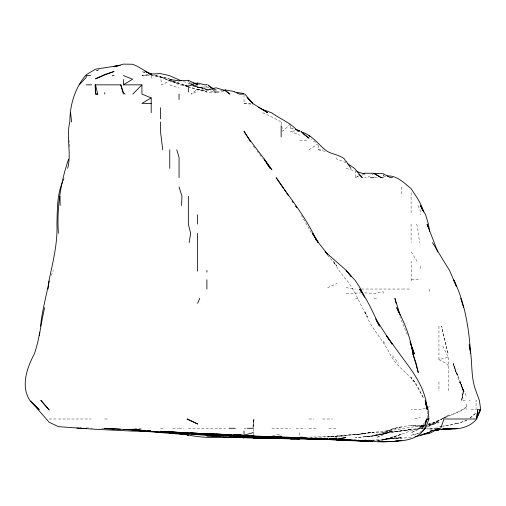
<?xml version="1.0" encoding="UTF-8"?>
<svg xmlns="http://www.w3.org/2000/svg" width="506" height="506" viewBox="0 0 506 506"><rect width="100%" height="100%" fill="white"/><g stroke="black" fill="none" stroke-linecap="round" stroke-linejoin="round"><path stroke-width="0.38" stroke-dasharray="2.53 1.9" d="M427.203 418.222L427.247 411.258M69.638 146.721L69.758 140.535M253.07 427.507L253.31 418.993L253.31 427.545M253.07 427.545L253.31 419.512L254.056 418.993L253.373 427.507M463.812 391.151L459.701 381.866L463.547 391.151L460.22 381.866L463.344 391.151L461.75 400.429L463.211 391.151L460.22 381.866L463.635 391.151L461.636 400.429L463.344 391.151L460.384 381.866L452.965 363.302L459.581 381.866L466.798 397.046M63.225 180.515L64.287 177.663L63.142 180.515M51.258 275.479L53.358 270.482M411.1 280.76L411.517 279.767L411.1 261.204M424.306 424.3L422.257 428.278L424.477 424.3M424.61 422.674L420.385 428.19L411.1 432.813L420.385 428.278C405.331 431.403 391.758 439.663 376.293 440.871L383.257 439.885L373.972 440.77M290.438 124.052L282.677 131.25L281.791 126.026M470.283 417.975L476.076 412.877L470.087 417.975M213.083 91.371L197.612 89.239L190.983 94.122L197.612 91.295M309.002 149.814L317.667 144.083M373.972 173.583L367.198 177.663L364.693 177.663M438.949 420.619L429.664 424.528C441.877 418.304 455.514 414.452 466.798 406.716C459.859 413.181 449.897 414.161 441.978 418.993L448.234 415.35L438.949 420.663L429.664 424.18L438.949 420.6L441.896 418.993M346.129 168.378L355.408 171.148L355.408 177.48L358.982 175.841M424.667 425.837C414.787 430.846 403.2 430.132 392.536 432.181L411.1 429.341L401.821 430.973L364.693 433.225L373.972 432.282L364.693 433.313L392.536 430.239L424.667 425.148L420.385 426.286L424.667 425.242M428.24 424.205L429.664 423.554L428.24 424.23M327.565 287.724L336.851 283.537M99.081 69.594L95.514 71.08L99.796 69.651M424.249 425.856C410.183 424.895 395.705 426.033 383.257 433.256L392.536 429.208L395.945 428.278L401.821 427.589C388.545 427.096 378.343 437.646 364.693 436.779L373.972 435.717L383.257 433.693L373.972 435.938L355.408 437.557C367.982 436.615 380.955 435.868 392.536 430.429M424.667 425.438L420.385 427.064L424.667 425.514M355.408 177.48L358.982 176.183M361.834 175.139L363.264 174.621M431.093 431.352L433.237 430.568L429.664 431.39L433.534 430.574M466.798 420.328L457.513 423.535L466.798 420.404M425.382 408.114L420.385 409.715L411.1 409.715M428.24 407.197L429.664 406.742M414.705 418.993L420.385 417.33M419.67 432.946L411.1 435.343L420.385 432.908L420.385 431.498M193.893 84.04L190.914 84.844L193.893 84.205M423.952 427.165C410.562 430.296 396.729 430.941 383.257 433.75L392.536 431.757L383.257 433.99L373.972 435.261L383.257 433.99M427.526 426.267L429.664 425.723L438.949 421.334L429.664 425.597L438.949 422.63L429.664 425.11L427.349 425.274M438.949 326.174L438.949 359.621L448.234 357.293L442.219 344.738M428.24 424.37L429.664 424.022L428.24 424.344M272.589 435.83L281.153 433.832M216.954 92.484L225.461 90.738M433.534 430.498L429.664 431.257L431.985 430.916M216.182 91.7L222.368 90.523M210.768 88.847L206.897 89.568L191.692 84.844L197.612 87.342L206.897 89.227L211.54 89.619M148.113 74.42L141.92 75.558L150.434 74.837M355.408 434.515L364.693 433.515L355.408 434.698L336.851 435.856L364.693 433.699L346.129 435.299M411.1 437.317L401.821 438.253L392.536 438.297L401.821 437.854L383.257 439.657L392.536 437.557L401.821 434.148L383.257 439.84L392.536 437.608L383.257 439.657L392.536 438.228L401.821 437.779C389.342 437.298 377.147 440.985 364.693 440.112L373.972 440.258L364.693 440.011M424.249 425.489L420.385 425.761L424.249 425.888M211.54 89.258L206.897 89.575L197.612 86.95L206.897 89.227L210.768 89.113M295.08 130.94L290.438 131.25L299.716 135.235M189.105 85.577L196.84 85.116M346.129 293.461L360.822 292.898M429.664 428.993L433.534 428.879L426.571 428.917L433.534 428.873M310.551 437.696L346.129 435.792L327.565 436.944L336.851 436.406L309.002 437.114M141.996 75.558C155.114 74.18 167.378 79.448 179.048 84.711L188.333 86.286C176.467 83.692 165.424 78.506 154.02 74.61M197.612 84.844L202.077 84.844M244.025 94.881L244.025 103.407L250.767 103.407M299.716 140.535L307.945 140.535M318.28 145.209L318.28 149.814L322.891 149.814M374.725 177.663L379.222 177.663M411.517 279.767L420.385 279.767M361.588 289.046L401.821 289.046M402.333 289.046L411.1 289.046M355.408 298.331L357.919 298.331M373.972 298.331L378.096 298.331M462.845 400.429L465.254 400.429M469.024 400.429L470.15 400.429M471.2 409.715L476.076 409.715L476.076 400.429L476.076 401.656M49.101 418.993L56.476 418.993M58.386 418.993L91.029 418.993M104.793 418.993L108.221 418.993M309.002 418.993L313.979 418.993M322.594 418.993L332.499 418.993M134.375 428.278L141.92 428.278M160.484 428.278L164.064 428.278M172.85 428.278L178.441 428.278M179.048 428.278L184.07 428.278M188.333 428.278L225.461 428.278M234.746 428.278L235.922 428.278M244.025 428.278L246.321 428.278M271.874 428.278L290.438 428.278M296.073 428.278L305.422 428.278M309.002 428.278L316.32 428.278M328.837 428.278L336.851 428.278M421.011 428.278L423.155 428.278M104.021 428.74L99.378 428.519M383.257 174.45L383.257 175.911L385.578 175.955M423.478 428.841L420.385 428.772L422.706 428.829M196.84 85.046L188.333 84.844L197.612 87.367L206.897 86.912L209.041 87.627M353.865 439.328L358.501 439.619M303.587 437.07L299.716 436.918L301.241 437.045M86.235 427.899L92.389 428.202M216.182 92.642L206.897 92.136L189.048 86.868M191.426 83.003L188.333 82.801L192.615 83.743M80.043 427.456L81.592 427.57M364.693 292.835L373.972 293.682L383.257 291.741L383.257 294.454M244.025 103.407L253.31 104.381M346.129 287.667L355.408 289.046M188.333 85.628L169.769 80.764L161.762 84.844L160.484 77.228M151.205 74.774L168.998 78.601M154.438 75.558L169.769 78.753M318.28 149.814L326.851 151.705M197.612 89.239L206.897 91.39L197.612 89.859L189.048 87.203M144.779 72.314L141.92 71.65L144.779 72.428M383.257 175.911L386.11 176.613M290.438 125.627L290.438 127.993L293.29 128.802M188.333 86.665L182.622 84.844L188.333 86.981M183.336 81.491L188.333 83.193L197.612 87.342L206.897 86.912L209.041 87.664M169.769 84.844L179.048 88.025M346.129 162.717L336.851 159.099L336.851 156.24M173.337 80.916L179.048 83.224L169.769 80.89L160.484 76.925M290.438 127.993L293.803 129.473M262.589 112.686L271.874 116.905L281.153 121.971M438.949 359.621L446.033 363.302L448.234 365.547M315.655 142.281L312.366 140.535L311.525 139.226M327.565 255.119L336.851 265.966L333.163 261.204L338.944 270.482L346.306 279.767C355.484 290.899 359.975 304.745 367.451 316.895L364.693 311.082C369.747 327.23 382.726 338.957 389.936 354.023C397.147 368.678 413.623 375.876 419.885 391.151L423.731 398.342M392.536 355.826L398.45 363.302M414.503 381.866L411.1 377.406L414.458 381.866L423.819 398.494M253.31 146.051L256.137 149.814M257.061 151.054L262.589 158.46M383.257 341.215L385.724 344.738M411.195 251.918L417.033 261.204M311.247 232.735L301.494 215.455M418.013 205.506L420.385 210.452L420.385 214.791M407.279 334.744L399.923 316.895M416.748 224.069L418.5 233.355L419.531 242.64M281.153 122.294L281.665 125.279M466.798 404.079L466.798 409.715M448.234 357.293L448.234 391.151M438.949 381.866L438.949 391.151M429.664 289.046L429.664 292.955M420.385 266.124L420.385 270.482M411.1 192.66L411.1 214.791M411.1 224.069L411.1 242.64M401.821 186.942L401.821 196.227M299.716 432.775L299.716 436.001M253.31 428.86L253.31 431.827M253.31 432.567L253.31 434.787M151.205 75.558L151.205 78.955M383.257 434.553L376.413 437.557L392.536 430.84L383.257 434.553M457.513 423.313L448.234 425.457L442.813 426.134L448.234 425.426L457.513 423.313M442.042 426.216L438.949 426.615L442.042 426.229M433.534 430.144L429.664 430.328L433.534 430.176M429.664 426.071L427.349 425.995L429.664 426.071M420.385 426.134L411.1 425.742L420.385 426.134M457.513 375.395L456.412 372.587L457.513 375.395M456.14 372.587L453.085 363.302L456.115 372.587M445.944 344.738L443.509 335.459L441.751 326.174L443.477 335.459L448.234 354.023L445.944 344.738"/><path stroke-width="0.76" d="M181.546 205.506L181.951 196.227L179.048 186.942M90.46 75.558L85.501 75.558C74.705 88.601 69.841 105.21 69.834 121.971C65.888 137.328 71.744 153.09 67.665 168.378M58.386 233.355C56.71 208.074 60.429 182.989 68.576 159.099M40.569 326.174C42.061 310.893 46.356 296.061 49.101 280.988M470.125 350.93L469.163 344.738C473.104 360 470.055 376.281 476.032 391.151L479.403 400.429L480.7 409.715L477.702 409.715L476.696 418.993L443.977 418.993L440.732 428.278L434.407 428.278M48.057 289.046L49.171 279.767C53.054 261.438 57.728 242.956 56.931 224.069C57.387 209.958 56.881 195.177 62.573 181.945M477.702 409.715L476.595 418.993L480.27 409.715L477.367 416.141M189.162 242.64L190.673 233.355L188.333 224.069L188.333 196.227M244.025 437.228L261.058 437.412L231.229 437.557L206.897 435.318L151.205 431.485L132.642 431.106L95.514 429.303L58.386 426.64L49.101 422.206L30.537 400.948L39.228 409.715L30.537 401.429C20.265 386.957 26.729 368.267 34.282 354.023C39.62 338.995 40.885 323.005 44.692 307.61M39.221 335.459L39.822 332.436M425.28 423.282L426.545 418.993L424.812 428.278C416.451 442.446 397.533 440.941 383.257 441.896C369.57 441.618 355.946 440.29 342.265 439.973M425.293 423.996L427.039 418.993L425.672 421.65M421.549 431.877L425.635 428.278L428.917 418.993L428.108 409.715L425.274 401.144M197.612 303.328L199.775 298.331M477.398 416.343L480.7 409.715M425.951 421.65L427.431 418.993L428.917 418.993M426.488 420.22L427.431 418.993M79.195 84.844L86.235 77.393L86.235 74.724L95.514 69.17L120.264 65.363M132.787 94.122L141.92 84.844L123.356 84.844L123.356 79.505M476.076 419.841C467.19 429.196 455.564 429.556 443.591 428.898M123.356 84.844L132.642 79.227L123.356 75.558M151.205 112.686L151.205 97.905L141.92 103.407L151.205 103.407M103.426 75.558L104.793 74.907M363.264 173.868L364.693 173.216L373.972 173.286L381.284 177.663L383.257 177.663M102.712 75.856L95.514 78.828L104.793 74.502L114.078 71.485L105.507 74.641M114.078 66.83L123.356 64.104L132.642 64.262L137.259 66.28L151.205 74.35L145.899 71.795M434.667 430.049L438.949 428.487L429.664 433.37L420.385 435.04M423.237 434.154L429.664 432.168L420.385 435.603L414.971 436.602M253.31 432.567L244.025 435.192L244.025 430.967M434.667 430.498L438.949 429.322L434.667 430.277M195.379 83.635L197.612 83.035L205.05 84.844L206.897 84.844L206.897 84.344M196.126 83.724L197.612 83.401L197.612 83.035M435.084 430.245L438.949 429.43L435.084 430.189M336.851 439.278L345.706 437.557L336.851 439.259L329.115 438.949L336.851 439.259L330.658 438.955M223.14 90.378L225.461 89.935L234.746 91.618M213.083 88.417L216.182 87.842L225.461 90.669L229.971 94.122L225.461 90.738L225.461 89.935M149.656 74.135L160.484 73.591L169.225 75.558L181.192 80.764M118.372 65.793L114.078 66.28M434.306 430.574L438.949 429.885L435.084 430.068L448.234 428.803L442.042 429.094M329.887 438.689L336.851 438.114L327.565 439.259L318.28 438.822L327.565 438.449L318.28 438.968L290.438 437.437L298.255 437.747M298.173 130.725L299.716 130.624L295.434 129.409M196.189 84.527L197.612 84.844L188.333 80.302L179.048 80.833L169.769 79.474L171.913 80.34M278.06 436.286L281.153 436.229L271.874 436.823L233.196 434.888M247.896 436.931L261.045 437.342L253.31 437.538L261.045 437.424M383.257 441.706L392.536 441.586L401.821 440.34L392.536 441.574L378.614 441.498M186.189 434.509C205.056 439.221 224.772 436.804 244.025 437.696L239.635 437.557L262.589 438.449L312.094 438.904L304.359 438.436M442.042 429.221L457.513 428.31L448.234 429.006L443.591 428.867M253.31 438.139L281.153 438.462L274.967 437.968M271.874 438.538L281.153 438.474L274.195 437.93M181.369 432.915C211.407 436.172 241.723 435.255 271.874 437.348L262.589 436.779L271.874 437.222M244.025 436.944L262.589 437.456L234.746 436.659L211.54 434.913M112.25 75.558L114.078 75.558M86.235 84.844L91.649 84.844M95.514 84.844L97.702 94.122L95.514 94.122L95.514 84.844L120.763 84.844L123.356 92.345L125.026 94.122M244.025 94.122L239.61 94.122L236.827 92.996M299.716 131.25L297.851 131.25C290.956 122.825 280.495 119.207 271.874 112.908L262.589 109.511L258.61 107.316M370.373 177.663L373.972 177.663M392.536 177.663L390.398 177.663L383.257 173.716L373.972 173.286M229.06 428.278L234.746 428.278M247.371 428.278L253.31 428.278M425.299 428.278L425.635 428.278M262.589 437.013L276.529 437.557L249.439 436.931M277.288 438.341L271.874 438.196L290.438 438.86L312.094 438.847L281.931 437.956M248.667 436.925L261.045 437.336L244.025 437.032L299.716 438.278L293.531 437.943L336.851 439.771L294.429 437.557L312.094 438.563L306.68 438.455M285.023 438.455L299.716 438.727L290.438 438.854L299.716 438.727L290.438 438.436L312.094 438.689L304.359 438.449M156.62 431.473L141.92 431.201L156.62 431.548M253.31 436.305L216.954 434.901L224.689 435.103M322.151 438.955L323.701 438.974M278.06 437.93L299.716 438.348L293.531 437.949M299.716 438.544L312.094 438.822L281.153 438.025M290.438 438.557L281.931 438.449L299.716 438.835M355.408 440.498L360.051 440.549L336.851 439.929L363.144 440.745L336.851 439.518L347.679 439.872M318.28 439.069L315.965 438.961L323.701 439.316L313.644 438.955L372.429 441.346M244.025 436.02L264.138 436.861M271.317 437.576L265.72 437.437M271.874 437.962L299.716 438.443L334.529 439.822M275.713 437.557L279.616 437.614M290.438 438.272L276.516 437.949L281.153 438.101L253.31 436.14M387.122 175.98C396.666 175.139 404.414 183.071 411.1 188.668C415.9 196.037 421.34 203.285 423.573 211.932M141.149 430.29L132.642 429.24L151.205 431.485L188.333 433.648L181.369 432.896M276.529 437.557L262.589 436.779M270.697 437.557L265.536 437.437L270.697 437.557L266.276 437.424M360.051 440.587L355.408 440.479L363.144 440.783M252.532 436.488L249.439 436.419M278.06 437.431L279.609 437.475M259.496 437.114L261.045 437.152M110.207 428.753L104.793 428.601L114.078 429.031L104.793 428.278L145.791 430.707L123.356 429.392M177.505 433.073L169.769 432.858L177.505 433.123L173.634 432.896M272.645 436.425L290.438 437.329M261.045 437.336L253.31 437.127L262.589 437.513M277.288 437.437L279.609 437.513M336.851 440.068L364.693 441.257M247.896 435.407L253.31 435.59M218.497 434.92L224.689 435.128M318.28 438.468L321.38 438.601M244.025 435.932L160.484 431.283L176.733 432.263M261.045 437.273L217.725 434.875M187.562 432.719L179.048 432.402L187.562 432.839L179.826 432.39M242.482 435.217L234.746 434.932L242.482 435.236L236.289 434.913M244.025 435.483L206.897 433.623L231.647 434.837L225.461 434.546M372.429 441.226L365.465 440.973L372.429 441.232L367.786 440.966M267.269 437.437L271.127 437.614M132.642 430.195L145.791 430.72L141.92 430.543M216.182 434.059L231.647 434.698M309.002 438.816L318.28 439.189M216.182 434.509L234.746 435.577L206.897 433.908L216.182 434.502L207.669 433.901M302.816 438.455L309.002 438.708M326.016 439.448L327.565 439.512M314.416 438.942L318.28 439.107L315.187 438.961M264.138 436.804L253.31 436.362L271.874 437.273L266.46 436.95M275.738 436.412L281.153 436.659L276.516 436.444M302.816 437.937L308.23 438.177M256.403 436.438L262.589 436.716M299.716 438.398L290.438 437.981L299.716 438.455L294.302 437.975M148.884 430.865L150.434 430.935L148.113 430.878M188.333 432.946L206.897 433.952M230.875 435.407L233.968 435.552M229.332 435.925L230.875 435.995M292.759 437.93L297.401 438.152M349.222 440.195L346.129 440.043L355.408 440.41L349.222 439.973M264.043 437.45L271.165 437.741L264.151 437.431L271.108 437.709L269.609 437.557M268.003 436.912L271.874 437.114M169.769 432.023L179.048 432.529M190.654 432.864L197.612 433.231M265.682 436.944L271.874 437.273M147.335 430.84L150.434 431.004M265.391 437.45L271.14 437.766M223.918 435.774L211.54 434.882M167.448 431.744L168.998 431.833M114.078 428.867L120.264 429.214M137.284 429.645L132.642 429.36L141.149 430.302M206.897 434.907L208.447 435.046M192.976 83.098L197.612 83.401M238.611 436.431L243.253 436.735M199.933 433.383L206.125 433.8M239.382 435.913L243.253 436.178M86.235 428.721L76.95 428.07M188.333 434.192L172.091 432.883L177.505 433.275L172.862 432.883M169.769 432.674L166.676 432.409L169.769 432.624L167.448 432.396M138.827 430.846L188.333 434.806L184.462 434.388M144.242 430.321L145.791 430.479M162.034 431.839L163.583 431.997M182.919 434.218L179.826 433.882L188.333 435.033L186.189 434.395M97.702 94.122L95.514 93.882L95.084 84.844M234.746 92.155L244.025 93.591M148.347 73.149L151.205 73.813M148.347 73.402L151.205 74.186L144.779 71.201M356.838 171.597L364.693 174.096L364.693 173.216M151.205 97.905L141.92 94.122L141.92 84.844M301.146 131.876C311.361 134.596 317.483 143.394 325.2 149.814C330.658 154.57 338.976 154.172 344.605 159.099L345.522 161.269M373.972 173.583L381.284 177.663M208.889 85.982L216.182 90.176M262.589 109.511L267.579 112.686L253.31 103.819L247.2 97.399M347.426 163.59L354.567 168.378L362.271 177.663L358.843 174.406M302.816 133.584L309.002 138.252L300.861 131.25M208.023 84.844L216.182 92.68M247.067 97.399L252.639 103.407L244.929 94.122M347.578 272.222L346.129 270.482L355.408 280.685L360.772 289.046L364.693 297.218L359.519 289.046C367.944 300.482 373.441 313.448 379.519 326.174L376.211 320.209M349.026 273.961L350.962 276.282M266.896 163.742L271.874 169.845C263.171 156.531 252.412 144.71 244.025 131.25L250.476 141.762M351.056 276.282L346.129 270.229L325.269 251.918L327.565 254.297L318.451 242.64L312.411 233.355L318.28 242.64L316.06 239.54M292.145 201.224L292.999 202.444M283.404 188.181L276.187 177.663C289.976 198.156 306.111 217.289 316.256 239.983M284.239 189.421L285.903 191.894M286.731 193.134L288.395 195.607M389.626 340.405L386.299 335.459L393.162 344.738C406.932 365.294 425.489 383.415 427.19 409.715L425.217 400.429L427.545 409.715L425.888 404.003M390.872 342.265L392.125 344.118L390.929 342.265M346.129 161.186L350.892 168.378M390.126 341.025L375.604 318.881M309.002 135.311L309.843 136.614M296.56 207.365L295.77 206.125L296.56 207.422M432.491 242.64L449.562 270.482L456.355 286.194L453.667 279.767C464.894 302.411 468.954 328.255 470.574 353.245M312.714 233.355L318.28 242.64M422.63 210.509L420.385 205.506L425.597 214.791L428.405 224.069L429.664 231.286M398.81 312.607L396.698 307.61C402.738 319.375 408.228 331.531 411.1 344.497L413.111 354.023L411.163 344.738L410.043 341.885L414.458 354.023L411.1 345.003M437.779 251.918L427.058 224.069L428.62 228.402M410.492 343.308L411.011 344.738M460.745 298.331L463.591 307.61M400.183 315.466L394.92 298.331L396.053 303.328M176.771 149.814L179.048 157.334L179.048 177.663M415.515 362.587L412.928 354.023L416.077 363.302L418.266 372.587L415.73 363.302M120.763 84.844L123.356 94.122M425.375 401.859L426.4 406.141M162.723 149.814L160.484 131.25L160.484 121.971M70.619 112.686L71.567 121.971M60.018 196.227L60.157 205.506M281.153 125.798L281.153 136.905M206.897 270.482L206.897 272.146M206.897 279.767L206.897 289.046M197.612 214.791L197.612 224.069M197.612 233.355L197.612 271.108M188.333 80.302L188.333 81.428M188.333 85.742L188.333 92.01M179.048 94.167L179.048 99.461M169.769 149.814L169.769 168.378M160.484 107.683L160.484 118.872M104.793 92.585L104.793 94.122M372.429 441.175L364.693 441.175L372.429 441.194M277.288 438.373L271.874 438.367L277.288 438.411M220.047 436.261L206.897 435.894L220.047 436.261M383.257 441.536L380.936 441.491L383.257 441.536M225.461 435.211L216.182 434.913L225.461 435.255M299.716 438.341L290.438 438.032L299.716 438.329M244.025 436.317L234.746 435.887L244.025 436.317M271.153 437.766L266.826 437.557L271.153 437.772M179.048 432.63L173.634 432.364L179.048 432.617M253.31 435.786L246.346 435.419L253.31 435.786M233.968 435.653L230.103 435.426L233.968 435.653M200.711 434.49L199.162 434.382L200.711 434.496M214.633 435.527L213.083 435.407L214.633 435.521M163.583 432.124L160.484 431.877L163.583 432.143M188.333 433.648L179.826 432.896L188.333 433.693M179.048 433.515L172.091 432.883L179.048 433.522M244.025 437.734L242.482 437.557L244.025 437.741M197.612 423.99L187.144 418.993L197.612 423.99M49.101 409.942L40.942 400.429L49.101 409.942M270.204 168.378L264.107 159.099L270.204 168.378"/></g></svg>
